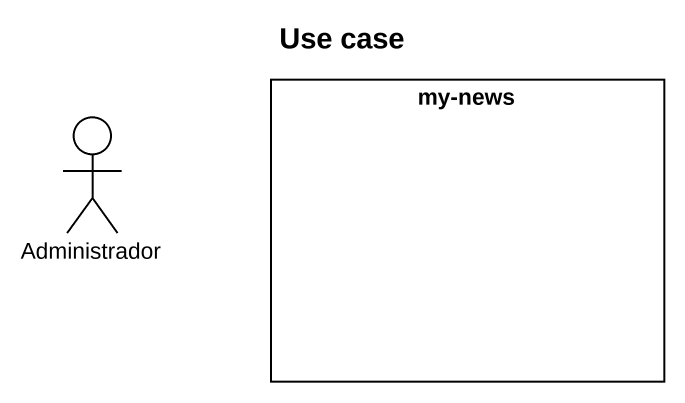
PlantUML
@startuml
title Use case
rectangle "my-news" as my_news
actor Administrador
@enduml
